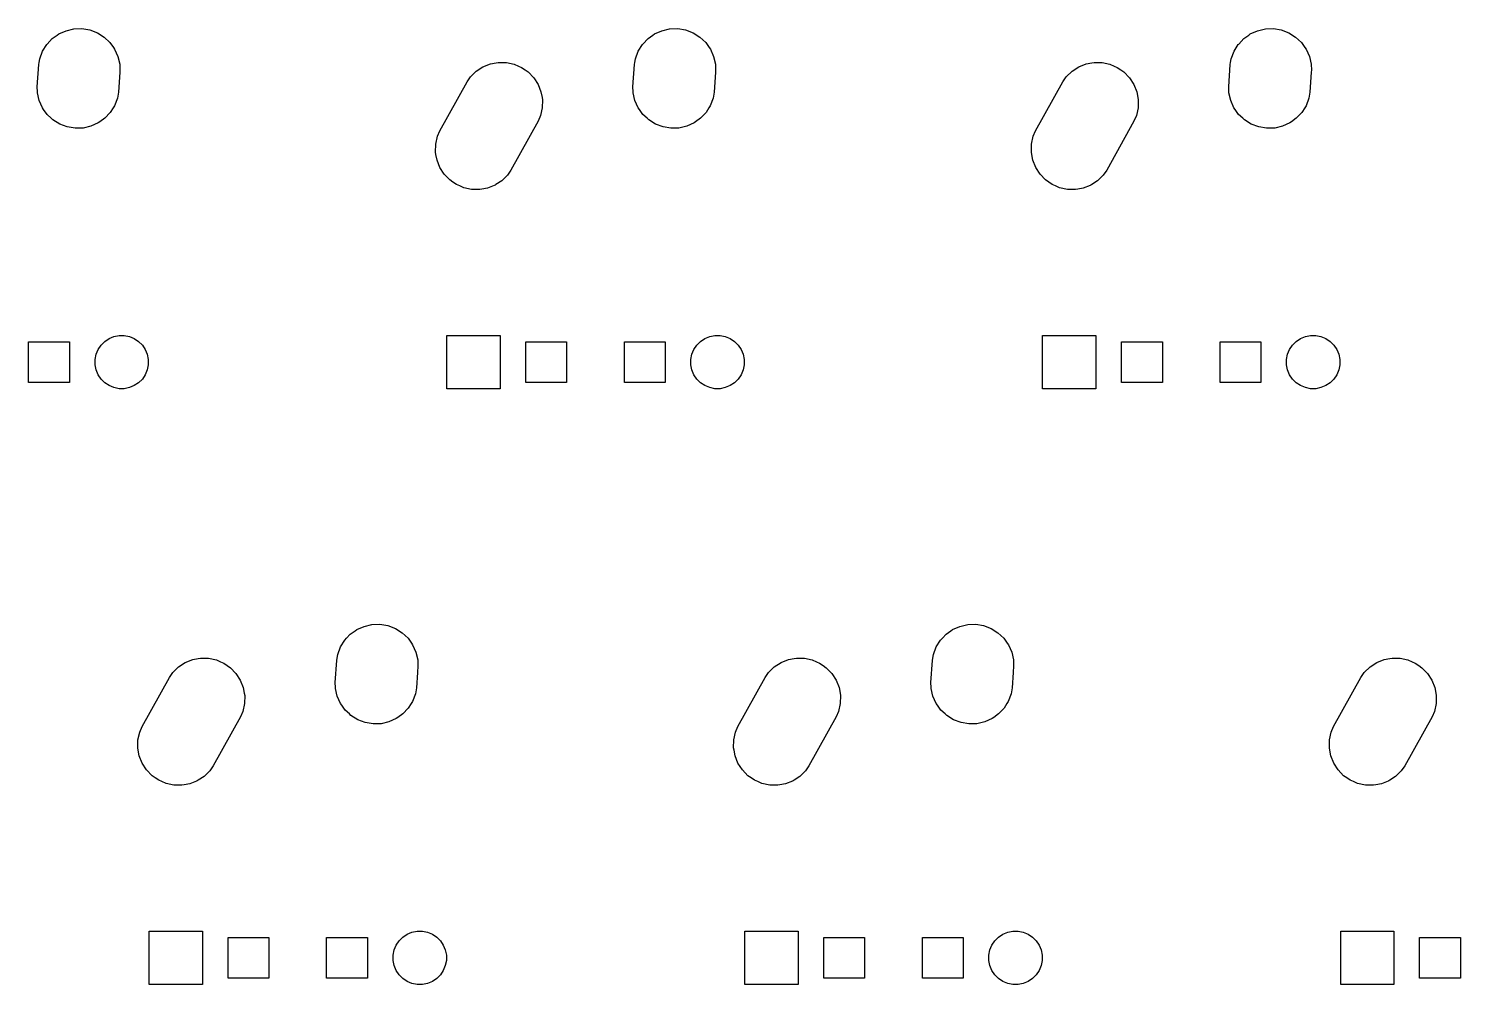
# Model space of a CAD drawing. Extents: x -4 to 377, y -2 to 110.
# Drawn here: x 192.14 to 237.93, y 17.19 to 47.75 of the extents above; entities that cross this region are included whole.
import ezdxf

# ---------------------------------------------------------------- set-up
doc = ezdxf.new("R2010")
doc.units = 0
doc.header["$MEASUREMENT"] = 0
doc.layers.add('BLACK', color=7, linetype='CONTINUOUS')

msp = doc.modelspace()

# ---------------------------------------------------------------- linework, layer by layer
at = {"layer": 'BLACK', "linetype": 'CONTINUOUS'}
for p, q in [((193.109, 47.5832), (193.343, 47.6883)), ((193.343, 47.6883), (193.592, 47.7459)), ((193.343, 47.6883), (193.343, 47.6883)), ((193.592, 47.7459), (193.849, 47.7536)), ((193.849, 47.7536), (193.849, 47.7536)), ((193.849, 47.7536), (194.101, 47.7112)), ((194.101, 47.7112), (194.341, 47.6203)), ((194.341, 47.6203), (194.558, 47.4844)), ((212.159, 47.5832), (212.393, 47.6883)), ((212.393, 47.6883), (212.642, 47.7459)), ((212.393, 47.6883), (212.393, 47.6883)), ((212.642, 47.7459), (212.899, 47.7536)), ((212.899, 47.7536), (212.899, 47.7536)), ((212.899, 47.7536), (213.151, 47.7112)), ((213.151, 47.7112), (213.391, 47.6203)), ((213.391, 47.6203), (213.608, 47.4844)), ((231.209, 47.5832), (231.443, 47.6883)), ((231.443, 47.6883), (231.692, 47.7459)), ((231.443, 47.6883), (231.443, 47.6883)), ((231.692, 47.7459), (231.949, 47.7536)), ((231.949, 47.7536), (231.949, 47.7536)), ((231.949, 47.7536), (232.201, 47.7112)), ((232.201, 47.7112), (232.441, 47.6203)), ((232.441, 47.6203), (232.658, 47.4844)), ((192.589, 47.0306), (192.725, 47.2479)), ((192.725, 47.2479), (192.737, 47.261)), ((192.737, 47.261), (192.9, 47.4345)), ((192.9, 47.4345), (193.057, 47.5458)), ((193.057, 47.5458), (193.109, 47.5832)), ((194.558, 47.4844), (194.745, 47.3087)), ((194.745, 47.3087), (194.856, 47.1525)), ((211.639, 47.0306), (211.775, 47.2479)), ((211.775, 47.2479), (211.787, 47.261)), ((211.787, 47.261), (211.95, 47.4345)), ((211.95, 47.4345), (212.107, 47.5458)), ((212.107, 47.5458), (212.159, 47.5832)), ((213.608, 47.4844), (213.795, 47.3087)), ((213.795, 47.3087), (213.906, 47.1525)), ((230.689, 47.0306), (230.825, 47.2479)), ((230.825, 47.2479), (230.837, 47.261)), ((230.837, 47.261), (231, 47.4345)), ((231, 47.4345), (231.157, 47.5458)), ((231.157, 47.5458), (231.209, 47.5832)), ((232.658, 47.4844), (232.845, 47.3087)), ((232.845, 47.3087), (232.956, 47.1525)), ((192.478, 46.6729), (192.498, 46.791)), ((192.498, 46.791), (192.589, 47.0306)), ((194.856, 47.1525), (194.894, 47.1)), ((194.894, 47.1), (194.999, 46.8663)), ((194.999, 46.8663), (194.999, 46.8663)), ((194.999, 46.8663), (195.056, 46.6166)), ((211.528, 46.6729), (211.548, 46.791)), ((211.548, 46.791), (211.639, 47.0306)), ((213.906, 47.1525), (213.944, 47.1)), ((213.944, 47.1), (214.049, 46.8663)), ((214.049, 46.8663), (214.049, 46.8663)), ((214.049, 46.8663), (214.106, 46.6166)), ((230.578, 46.6729), (230.598, 46.791)), ((230.598, 46.791), (230.689, 47.0306)), ((232.956, 47.1525), (232.994, 47.1)), ((232.994, 47.1), (233.099, 46.8663)), ((233.099, 46.8663), (233.099, 46.8663)), ((233.099, 46.8663), (233.156, 46.6166)), ((192.418, 45.8954), (192.466, 46.6016)), ((192.466, 46.6016), (192.478, 46.6729)), ((195.058, 46.3618), (195.014, 45.7184)), ((195.056, 46.6166), (195.062, 46.4246)), ((195.062, 46.4246), (195.058, 46.3618)), ((206.273, 46.2155), (206.458, 46.3938)), ((206.458, 46.3938), (206.673, 46.5327)), ((206.673, 46.5327), (206.911, 46.6269)), ((206.911, 46.6269), (207.09, 46.6595)), ((207.09, 46.6595), (207.163, 46.6729)), ((207.163, 46.6729), (207.42, 46.6687)), ((207.42, 46.6687), (207.67, 46.6147)), ((207.67, 46.6147), (207.803, 46.5569)), ((207.803, 46.5569), (207.905, 46.5128)), ((207.905, 46.5128), (208.017, 46.4357)), ((208.017, 46.4357), (208.116, 46.367)), ((208.116, 46.367), (208.116, 46.367)), ((208.116, 46.367), (208.294, 46.1829)), ((211.468, 45.8954), (211.516, 46.6016)), ((211.516, 46.6016), (211.528, 46.6729)), ((214.108, 46.3618), (214.064, 45.7184)), ((214.106, 46.6166), (214.112, 46.4246)), ((214.112, 46.4246), (214.108, 46.3618)), ((225.323, 46.2155), (225.508, 46.3938)), ((225.508, 46.3938), (225.723, 46.5327)), ((225.723, 46.5327), (225.961, 46.6269)), ((225.961, 46.6269), (226.14, 46.6595)), ((226.14, 46.6595), (226.213, 46.6729)), ((226.213, 46.6729), (226.47, 46.6687)), ((226.47, 46.6687), (226.72, 46.6147)), ((226.72, 46.6147), (226.853, 46.5569)), ((226.853, 46.5569), (226.955, 46.5128)), ((226.955, 46.5128), (227.067, 46.4357)), ((227.067, 46.4357), (227.166, 46.367)), ((227.166, 46.367), (227.166, 46.367)), ((227.166, 46.367), (227.344, 46.1829)), ((230.518, 45.8954), (230.566, 46.6016)), ((230.566, 46.6016), (230.578, 46.6729)), ((233.158, 46.3618), (233.114, 45.7184)), ((233.156, 46.6166), (233.162, 46.4246)), ((233.162, 46.4246), (233.158, 46.3618)), ((192.423, 45.7292), (192.418, 45.8954)), ((205.291, 44.4859), (206.164, 46.0575)), ((206.164, 46.0575), (206.273, 46.2155)), ((206.273, 46.2155), (206.273, 46.2155)), ((208.294, 46.1829), (208.433, 45.9675)), ((208.433, 45.9675), (208.527, 45.7292)), ((211.473, 45.7292), (211.468, 45.8954)), ((224.341, 44.4859), (225.214, 46.0575)), ((225.214, 46.0575), (225.323, 46.2155)), ((225.323, 46.2155), (225.323, 46.2155)), ((227.344, 46.1829), (227.483, 45.9675)), ((227.483, 45.9675), (227.577, 45.7292)), ((230.523, 45.7292), (230.518, 45.8954)), ((192.424, 45.7034), (192.423, 45.7292)), ((192.481, 45.4537), (192.424, 45.7034)), ((192.586, 45.22), (192.481, 45.4537)), ((194.982, 45.529), (194.891, 45.2894)), ((195.014, 45.7184), (194.982, 45.529)), ((208.527, 45.7292), (208.56, 45.5502)), ((208.56, 45.5502), (208.573, 45.4771)), ((208.573, 45.4771), (208.569, 45.2208)), ((211.474, 45.7034), (211.473, 45.7292)), ((211.531, 45.4537), (211.474, 45.7034)), ((211.636, 45.22), (211.531, 45.4537)), ((214.032, 45.529), (213.941, 45.2894)), ((214.064, 45.7184), (214.032, 45.529)), ((227.577, 45.7292), (227.61, 45.5502)), ((227.61, 45.5502), (227.623, 45.4771)), ((227.623, 45.4771), (227.619, 45.2208)), ((230.524, 45.7034), (230.523, 45.7292)), ((230.581, 45.4537), (230.524, 45.7034)), ((230.686, 45.22), (230.581, 45.4537)), ((233.082, 45.529), (232.991, 45.2894)), ((233.114, 45.7184), (233.082, 45.529)), ((192.624, 45.1675), (192.586, 45.22)), ((192.735, 45.0113), (192.624, 45.1675)), ((192.869, 44.8855), (192.735, 45.0113)), ((192.922, 44.8356), (192.869, 44.8855)), ((194.58, 44.8855), (194.423, 44.7742)), ((194.755, 45.0721), (194.58, 44.8855)), ((194.848, 45.22), (194.755, 45.0721)), ((194.891, 45.2894), (194.848, 45.22)), ((208.515, 44.9703), (208.439, 44.7941)), ((208.569, 45.2208), (208.515, 44.9703)), ((211.674, 45.1675), (211.636, 45.22)), ((211.785, 45.0113), (211.674, 45.1675)), ((211.919, 44.8855), (211.785, 45.0113)), ((211.972, 44.8356), (211.919, 44.8855)), ((213.63, 44.8855), (213.473, 44.7742)), ((213.805, 45.0721), (213.63, 44.8855)), ((213.898, 45.22), (213.805, 45.0721)), ((213.941, 45.2894), (213.898, 45.22)), ((227.565, 44.9703), (227.489, 44.7941)), ((227.619, 45.2208), (227.565, 44.9703)), ((230.724, 45.1675), (230.686, 45.22)), ((230.835, 45.0113), (230.724, 45.1675)), ((230.969, 44.8855), (230.835, 45.0113)), ((231.022, 44.8356), (230.969, 44.8855)), ((232.68, 44.8855), (232.523, 44.7742)), ((232.855, 45.0721), (232.68, 44.8855)), ((232.948, 45.22), (232.855, 45.0721)), ((232.991, 45.2894), (232.948, 45.22)), ((193.139, 44.6997), (192.922, 44.8356)), ((193.379, 44.6088), (193.139, 44.6997)), ((193.631, 44.5664), (193.379, 44.6088)), ((193.888, 44.5741), (193.631, 44.5664)), ((193.631, 44.5664), (193.631, 44.5664)), ((194.137, 44.6317), (193.888, 44.5741)), ((194.371, 44.7368), (194.137, 44.6317)), ((194.137, 44.6317), (194.137, 44.6317)), ((194.423, 44.7742), (194.371, 44.7368)), ((205.215, 44.3097), (205.291, 44.4859)), ((208.439, 44.7941), (207.566, 43.2225)), ((212.189, 44.6997), (211.972, 44.8356)), ((212.429, 44.6088), (212.189, 44.6997)), ((212.681, 44.5664), (212.429, 44.6088)), ((212.938, 44.5741), (212.681, 44.5664)), ((212.681, 44.5664), (212.681, 44.5664)), ((213.187, 44.6317), (212.938, 44.5741)), ((213.421, 44.7368), (213.187, 44.6317)), ((213.187, 44.6317), (213.187, 44.6317)), ((213.473, 44.7742), (213.421, 44.7368)), ((224.265, 44.3097), (224.341, 44.4859)), ((227.489, 44.7941), (226.616, 43.2225)), ((231.239, 44.6997), (231.022, 44.8356)), ((231.479, 44.6088), (231.239, 44.6997)), ((231.731, 44.5664), (231.479, 44.6088)), ((231.988, 44.5741), (231.731, 44.5664)), ((231.731, 44.5664), (231.731, 44.5664)), ((232.237, 44.6317), (231.988, 44.5741)), ((232.471, 44.7368), (232.237, 44.6317)), ((232.237, 44.6317), (232.237, 44.6317)), ((232.523, 44.7742), (232.471, 44.7368)), ((205.157, 43.8029), (205.161, 44.0592)), ((205.161, 44.0592), (205.215, 44.3097)), ((224.207, 43.8029), (224.211, 44.0592)), ((224.211, 44.0592), (224.265, 44.3097)), ((205.17, 43.7298), (205.157, 43.8029)), ((205.203, 43.5508), (205.17, 43.7298)), ((205.297, 43.3125), (205.203, 43.5508)), ((224.22, 43.7298), (224.207, 43.8029)), ((224.253, 43.5508), (224.22, 43.7298)), ((224.347, 43.3125), (224.253, 43.5508)), ((205.436, 43.0971), (205.297, 43.3125)), ((205.614, 42.913), (205.436, 43.0971)), ((207.457, 43.0645), (207.272, 42.8862)), ((207.566, 43.2225), (207.457, 43.0645)), ((207.457, 43.0645), (207.457, 43.0645)), ((224.486, 43.0971), (224.347, 43.3125)), ((224.664, 42.913), (224.486, 43.0971)), ((226.507, 43.0645), (226.322, 42.8862)), ((226.616, 43.2225), (226.507, 43.0645)), ((226.507, 43.0645), (226.507, 43.0645)), ((205.713, 42.8443), (205.614, 42.913)), ((205.614, 42.913), (205.614, 42.913)), ((205.825, 42.7672), (205.713, 42.8443)), ((205.927, 42.7231), (205.825, 42.7672)), ((206.06, 42.6653), (205.927, 42.7231)), ((206.31, 42.6113), (206.06, 42.6653)), ((206.567, 42.6071), (206.31, 42.6113)), ((206.64, 42.6205), (206.567, 42.6071)), ((206.819, 42.6531), (206.64, 42.6205)), ((207.035, 42.7384), (206.819, 42.6531)), ((207.057, 42.7473), (207.035, 42.7384)), ((207.088, 42.7672), (207.057, 42.7473)), ((207.272, 42.8862), (207.088, 42.7672)), ((224.763, 42.8443), (224.664, 42.913)), ((224.664, 42.913), (224.664, 42.913)), ((224.875, 42.7672), (224.763, 42.8443)), ((224.977, 42.7231), (224.875, 42.7672)), ((225.11, 42.6653), (224.977, 42.7231)), ((225.36, 42.6113), (225.11, 42.6653)), ((225.617, 42.6071), (225.36, 42.6113)), ((225.69, 42.6205), (225.617, 42.6071)), ((225.869, 42.6531), (225.69, 42.6205)), ((226.085, 42.7384), (225.869, 42.6531)), ((226.107, 42.7473), (226.085, 42.7384)), ((226.138, 42.7672), (226.107, 42.7473)), ((226.322, 42.8862), (226.138, 42.7672)), ((192.144, 36.439), (192.144, 37.741)), ((192.144, 37.741), (193.446, 37.741)), ((193.446, 37.741), (193.446, 36.439)), ((194.366, 37.4931), (194.459, 37.6325)), ((194.459, 37.6325), (194.578, 37.751)), ((194.578, 37.751), (194.717, 37.8441)), ((194.717, 37.8441), (194.872, 37.9083)), ((194.872, 37.9083), (195.036, 37.941)), ((195.036, 37.941), (195.204, 37.941)), ((195.204, 37.941), (195.368, 37.9083)), ((195.368, 37.9083), (195.523, 37.8441)), ((195.523, 37.8441), (195.662, 37.751)), ((195.662, 37.751), (195.781, 37.6325)), ((195.781, 37.6325), (195.874, 37.4931)), ((205.519, 36.239), (205.519, 37.941)), ((205.519, 37.941), (207.221, 37.941)), ((207.221, 37.941), (207.221, 36.239)), ((208.044, 36.439), (208.044, 37.741)), ((208.044, 37.741), (209.346, 37.741)), ((209.346, 37.741), (209.346, 36.439)), ((211.194, 36.439), (211.194, 37.741)), ((211.194, 37.741), (212.496, 37.741)), ((212.496, 37.741), (212.496, 36.439)), ((213.416, 37.4931), (213.509, 37.6325)), ((213.509, 37.6325), (213.628, 37.751)), ((213.628, 37.751), (213.767, 37.8441)), ((213.767, 37.8441), (213.922, 37.9083)), ((213.922, 37.9083), (214.086, 37.941)), ((214.086, 37.941), (214.254, 37.941)), ((214.254, 37.941), (214.418, 37.9083)), ((214.418, 37.9083), (214.573, 37.8441)), ((214.573, 37.8441), (214.712, 37.751)), ((214.712, 37.751), (214.831, 37.6325)), ((214.831, 37.6325), (214.924, 37.4931)), ((224.569, 36.239), (224.569, 37.941)), ((224.569, 37.941), (226.271, 37.941)), ((226.271, 37.941), (226.271, 36.239)), ((227.094, 36.439), (227.094, 37.741)), ((227.094, 37.741), (228.396, 37.741)), ((228.396, 37.741), (228.396, 36.439)), ((230.244, 36.439), (230.244, 37.741)), ((230.244, 37.741), (231.546, 37.741)), ((231.546, 37.741), (231.546, 36.439)), ((232.466, 37.4931), (232.559, 37.6325)), ((232.559, 37.6325), (232.678, 37.751)), ((232.678, 37.751), (232.817, 37.8441)), ((232.817, 37.8441), (232.972, 37.9083)), ((232.972, 37.9083), (233.136, 37.941)), ((233.136, 37.941), (233.304, 37.941)), ((233.304, 37.941), (233.468, 37.9083)), ((233.468, 37.9083), (233.623, 37.8441)), ((233.623, 37.8441), (233.762, 37.751)), ((233.762, 37.751), (233.881, 37.6325)), ((233.881, 37.6325), (233.974, 37.4931)), ((194.269, 37.1738), (194.302, 37.3382)), ((194.269, 37.0062), (194.269, 37.1738)), ((194.302, 37.3382), (194.366, 37.4931)), ((195.874, 37.4931), (195.938, 37.3382)), ((195.938, 37.3382), (195.971, 37.1738)), ((195.971, 37.1738), (195.971, 37.0062)), ((213.319, 37.1738), (213.352, 37.3382)), ((213.319, 37.0062), (213.319, 37.1738)), ((213.352, 37.3382), (213.416, 37.4931)), ((214.924, 37.4931), (214.988, 37.3382)), ((214.988, 37.3382), (215.021, 37.1738)), ((215.021, 37.1738), (215.021, 37.0062)), ((232.369, 37.1738), (232.402, 37.3382)), ((232.369, 37.0062), (232.369, 37.1738)), ((232.402, 37.3382), (232.466, 37.4931)), ((233.974, 37.4931), (234.038, 37.3382)), ((234.038, 37.3382), (234.071, 37.1738)), ((234.071, 37.1738), (234.071, 37.0062)), ((194.302, 36.8418), (194.269, 37.0062)), ((194.366, 36.6869), (194.302, 36.8418)), ((194.459, 36.5475), (194.366, 36.6869)), ((195.874, 36.6869), (195.781, 36.5475)), ((195.938, 36.8418), (195.874, 36.6869)), ((195.971, 37.0062), (195.938, 36.8418)), ((213.352, 36.8418), (213.319, 37.0062)), ((213.416, 36.6869), (213.352, 36.8418)), ((213.509, 36.5475), (213.416, 36.6869)), ((214.924, 36.6869), (214.831, 36.5475)), ((214.988, 36.8418), (214.924, 36.6869)), ((215.021, 37.0062), (214.988, 36.8418)), ((232.402, 36.8418), (232.369, 37.0062)), ((232.466, 36.6869), (232.402, 36.8418)), ((232.559, 36.5475), (232.466, 36.6869)), ((233.974, 36.6869), (233.881, 36.5475)), ((234.038, 36.8418), (233.974, 36.6869)), ((234.071, 37.0062), (234.038, 36.8418)), ((193.446, 36.439), (192.144, 36.439)), ((194.578, 36.429), (194.459, 36.5475)), ((194.717, 36.3359), (194.578, 36.429)), ((194.872, 36.2717), (194.717, 36.3359)), ((195.036, 36.239), (194.872, 36.2717)), ((195.204, 36.239), (195.036, 36.239)), ((195.368, 36.2717), (195.204, 36.239)), ((195.523, 36.3359), (195.368, 36.2717)), ((195.662, 36.429), (195.523, 36.3359)), ((195.781, 36.5475), (195.662, 36.429)), ((207.221, 36.239), (205.519, 36.239)), ((209.346, 36.439), (208.044, 36.439)), ((212.496, 36.439), (211.194, 36.439)), ((213.628, 36.429), (213.509, 36.5475)), ((213.767, 36.3359), (213.628, 36.429)), ((213.922, 36.2717), (213.767, 36.3359)), ((214.086, 36.239), (213.922, 36.2717)), ((214.254, 36.239), (214.086, 36.239)), ((214.418, 36.2717), (214.254, 36.239)), ((214.573, 36.3359), (214.418, 36.2717)), ((214.712, 36.429), (214.573, 36.3359)), ((214.831, 36.5475), (214.712, 36.429)), ((226.271, 36.239), (224.569, 36.239)), ((228.396, 36.439), (227.094, 36.439)), ((231.546, 36.439), (230.244, 36.439)), ((232.678, 36.429), (232.559, 36.5475)), ((232.817, 36.3359), (232.678, 36.429)), ((232.972, 36.2717), (232.817, 36.3359)), ((233.136, 36.239), (232.972, 36.2717)), ((233.304, 36.239), (233.136, 36.239)), ((233.468, 36.2717), (233.304, 36.239)), ((233.623, 36.3359), (233.468, 36.2717)), ((233.762, 36.429), (233.623, 36.3359)), ((233.881, 36.5475), (233.762, 36.429)), ((202.43, 28.3845), (202.587, 28.4958)), ((202.587, 28.4958), (202.639, 28.5332)), ((202.639, 28.5332), (202.873, 28.6383)), ((202.873, 28.6383), (203.122, 28.6959)), ((202.873, 28.6383), (202.873, 28.6383)), ((203.122, 28.6959), (203.379, 28.7036)), ((203.379, 28.7036), (203.379, 28.7036)), ((203.379, 28.7036), (203.631, 28.6612)), ((203.631, 28.6612), (203.871, 28.5703)), ((203.871, 28.5703), (204.088, 28.4344)), ((204.088, 28.4344), (204.275, 28.2587)), ((221.48, 28.3845), (221.637, 28.4958)), ((221.637, 28.4958), (221.689, 28.5332)), ((221.689, 28.5332), (221.923, 28.6383)), ((221.923, 28.6383), (222.172, 28.6959)), ((221.923, 28.6383), (221.923, 28.6383)), ((222.172, 28.6959), (222.429, 28.7036)), ((222.429, 28.7036), (222.429, 28.7036)), ((222.429, 28.7036), (222.681, 28.6612)), ((222.681, 28.6612), (222.921, 28.5703)), ((222.921, 28.5703), (223.138, 28.4344)), ((223.138, 28.4344), (223.325, 28.2587)), ((202.028, 27.741), (202.119, 27.9806)), ((202.119, 27.9806), (202.255, 28.1979)), ((202.255, 28.1979), (202.312, 28.2587)), ((202.312, 28.2587), (202.43, 28.3845)), ((204.275, 28.2587), (204.386, 28.1024)), ((204.386, 28.1024), (204.424, 28.05)), ((204.424, 28.05), (204.529, 27.8163)), ((221.078, 27.741), (221.169, 27.9806)), ((221.169, 27.9806), (221.305, 28.1979)), ((221.305, 28.1979), (221.362, 28.2587)), ((221.362, 28.2587), (221.48, 28.3845)), ((223.325, 28.2587), (223.436, 28.1024)), ((223.436, 28.1024), (223.474, 28.05)), ((223.474, 28.05), (223.579, 27.8163)), ((196.938, 27.3438), (197.153, 27.4827)), ((197.153, 27.4827), (197.391, 27.5769)), ((197.391, 27.5769), (197.57, 27.6095)), ((197.57, 27.6095), (197.643, 27.6229)), ((197.643, 27.6229), (197.9, 27.6187)), ((197.9, 27.6187), (198.15, 27.5647)), ((198.15, 27.5647), (198.283, 27.5069)), ((198.283, 27.5069), (198.385, 27.4628)), ((201.948, 26.8454), (201.996, 27.5516)), ((201.996, 27.5516), (202.008, 27.6229)), ((202.008, 27.6229), (202.028, 27.741)), ((204.529, 27.8163), (204.529, 27.8163)), ((204.529, 27.8163), (204.586, 27.5666)), ((204.586, 27.5666), (204.592, 27.3746)), ((215.988, 27.3438), (216.203, 27.4827)), ((216.203, 27.4827), (216.441, 27.5769)), ((216.441, 27.5769), (216.62, 27.6095)), ((216.62, 27.6095), (216.693, 27.6229)), ((216.693, 27.6229), (216.95, 27.6187)), ((216.95, 27.6187), (217.2, 27.5647)), ((217.2, 27.5647), (217.333, 27.5069)), ((217.333, 27.5069), (217.435, 27.4628)), ((220.998, 26.8454), (221.046, 27.5516)), ((221.046, 27.5516), (221.058, 27.6229)), ((221.058, 27.6229), (221.078, 27.741)), ((223.579, 27.8163), (223.579, 27.8163)), ((223.579, 27.8163), (223.636, 27.5666)), ((223.636, 27.5666), (223.642, 27.3746)), ((235.038, 27.3438), (235.253, 27.4827)), ((235.253, 27.4827), (235.491, 27.5769)), ((235.491, 27.5769), (235.67, 27.6095)), ((235.67, 27.6095), (235.743, 27.6229)), ((235.743, 27.6229), (236, 27.6187)), ((236, 27.6187), (236.25, 27.5647)), ((236.25, 27.5647), (236.383, 27.5069)), ((236.383, 27.5069), (236.485, 27.4628)), ((196.644, 27.0075), (196.753, 27.1655)), ((196.753, 27.1655), (196.938, 27.3438)), ((196.753, 27.1655), (196.753, 27.1655)), ((198.385, 27.4628), (198.497, 27.3857)), ((198.497, 27.3857), (198.596, 27.317)), ((198.596, 27.317), (198.596, 27.317)), ((198.596, 27.317), (198.774, 27.1329)), ((198.774, 27.1329), (198.913, 26.9175)), ((204.578, 27.1655), (204.544, 26.6684)), ((204.592, 27.3746), (204.578, 27.1655)), ((215.694, 27.0075), (215.803, 27.1655)), ((215.803, 27.1655), (215.988, 27.3438)), ((215.803, 27.1655), (215.803, 27.1655)), ((217.435, 27.4628), (217.547, 27.3857)), ((217.547, 27.3857), (217.646, 27.317)), ((217.646, 27.317), (217.646, 27.317)), ((217.646, 27.317), (217.824, 27.1329)), ((217.824, 27.1329), (217.963, 26.9175)), ((223.628, 27.1655), (223.594, 26.6684)), ((223.642, 27.3746), (223.628, 27.1655)), ((234.744, 27.0075), (234.853, 27.1655)), ((234.853, 27.1655), (235.038, 27.3438)), ((234.853, 27.1655), (234.853, 27.1655)), ((236.485, 27.4628), (236.597, 27.3857)), ((236.597, 27.3857), (236.696, 27.317)), ((236.696, 27.317), (236.696, 27.317)), ((236.696, 27.317), (236.874, 27.1329)), ((236.874, 27.1329), (237.013, 26.9175)), ((195.771, 25.4359), (196.644, 27.0075)), ((198.913, 26.9175), (199.007, 26.6792)), ((199.007, 26.6792), (199.04, 26.5002)), ((201.953, 26.6792), (201.948, 26.8454)), ((201.954, 26.6534), (201.953, 26.6792)), ((202.011, 26.4037), (201.954, 26.6534)), ((204.544, 26.6684), (204.512, 26.479)), ((214.821, 25.4359), (215.694, 27.0075)), ((217.963, 26.9175), (218.057, 26.6792)), ((218.057, 26.6792), (218.09, 26.5002)), ((221.003, 26.6792), (220.998, 26.8454)), ((221.004, 26.6534), (221.003, 26.6792)), ((221.061, 26.4037), (221.004, 26.6534)), ((223.594, 26.6684), (223.562, 26.479)), ((233.871, 25.4359), (234.744, 27.0075)), ((237.013, 26.9175), (237.107, 26.6792)), ((237.107, 26.6792), (237.14, 26.5002)), ((199.049, 26.1708), (198.995, 25.9203)), ((199.04, 26.5002), (199.053, 26.4271)), ((199.053, 26.4271), (199.049, 26.1708)), ((202.116, 26.17), (202.011, 26.4037)), ((202.154, 26.1175), (202.116, 26.17)), ((202.265, 25.9613), (202.154, 26.1175)), ((204.378, 26.17), (204.285, 26.0221)), ((204.421, 26.2394), (204.378, 26.17)), ((204.512, 26.479), (204.421, 26.2394)), ((218.099, 26.1708), (218.045, 25.9203)), ((218.09, 26.5002), (218.103, 26.4271)), ((218.103, 26.4271), (218.099, 26.1708)), ((221.166, 26.17), (221.061, 26.4037)), ((221.204, 26.1175), (221.166, 26.17)), ((221.315, 25.9613), (221.204, 26.1175)), ((223.428, 26.17), (223.335, 26.0221)), ((223.471, 26.2394), (223.428, 26.17)), ((223.562, 26.479), (223.471, 26.2394)), ((237.149, 26.1708), (237.095, 25.9203)), ((237.14, 26.5002), (237.153, 26.4271)), ((237.153, 26.4271), (237.149, 26.1708)), ((198.919, 25.7441), (198.046, 24.1725)), ((198.995, 25.9203), (198.919, 25.7441)), ((202.399, 25.8355), (202.265, 25.9613)), ((202.452, 25.7856), (202.399, 25.8355)), ((202.669, 25.6497), (202.452, 25.7856)), ((202.909, 25.5588), (202.669, 25.6497)), ((203.901, 25.6868), (203.667, 25.5817)), ((203.953, 25.7242), (203.901, 25.6868)), ((204.11, 25.8355), (203.953, 25.7242)), ((204.285, 26.0221), (204.11, 25.8355)), ((217.969, 25.7441), (217.096, 24.1725)), ((218.045, 25.9203), (217.969, 25.7441)), ((221.449, 25.8355), (221.315, 25.9613)), ((221.502, 25.7856), (221.449, 25.8355)), ((221.719, 25.6497), (221.502, 25.7856)), ((221.959, 25.5588), (221.719, 25.6497)), ((222.951, 25.6868), (222.717, 25.5817)), ((223.003, 25.7242), (222.951, 25.6868)), ((223.16, 25.8355), (223.003, 25.7242)), ((223.335, 26.0221), (223.16, 25.8355)), ((237.019, 25.7441), (236.146, 24.1725)), ((237.095, 25.9203), (237.019, 25.7441)), ((195.641, 25.0092), (195.695, 25.2597)), ((195.695, 25.2597), (195.771, 25.4359)), ((203.161, 25.5164), (202.909, 25.5588)), ((203.418, 25.5241), (203.161, 25.5164)), ((203.161, 25.5164), (203.161, 25.5164)), ((203.667, 25.5817), (203.418, 25.5241)), ((203.667, 25.5817), (203.667, 25.5817)), ((214.691, 25.0092), (214.745, 25.2597)), ((214.745, 25.2597), (214.821, 25.4359)), ((222.211, 25.5164), (221.959, 25.5588)), ((222.468, 25.5241), (222.211, 25.5164)), ((222.211, 25.5164), (222.211, 25.5164)), ((222.717, 25.5817), (222.468, 25.5241)), ((222.717, 25.5817), (222.717, 25.5817)), ((233.741, 25.0092), (233.795, 25.2597)), ((233.795, 25.2597), (233.871, 25.4359)), ((195.637, 24.7529), (195.641, 25.0092)), ((195.65, 24.6798), (195.637, 24.7529)), ((214.687, 24.7529), (214.691, 25.0092)), ((214.7, 24.6798), (214.687, 24.7529)), ((233.737, 24.7529), (233.741, 25.0092)), ((233.75, 24.6798), (233.737, 24.7529)), ((195.683, 24.5008), (195.65, 24.6798)), ((195.777, 24.2625), (195.683, 24.5008)), ((214.733, 24.5008), (214.7, 24.6798)), ((214.827, 24.2625), (214.733, 24.5008)), ((233.783, 24.5008), (233.75, 24.6798)), ((233.877, 24.2625), (233.783, 24.5008)), ((195.916, 24.0471), (195.777, 24.2625)), ((196.094, 23.863), (195.916, 24.0471)), ((196.193, 23.7943), (196.094, 23.863)), ((196.094, 23.863), (196.094, 23.863)), ((197.752, 23.8362), (197.568, 23.7172)), ((197.937, 24.0145), (197.752, 23.8362)), ((198.046, 24.1725), (197.937, 24.0145)), ((197.937, 24.0145), (197.937, 24.0145)), ((214.966, 24.0471), (214.827, 24.2625)), ((215.144, 23.863), (214.966, 24.0471)), ((215.243, 23.7943), (215.144, 23.863)), ((215.144, 23.863), (215.144, 23.863)), ((216.802, 23.8362), (216.618, 23.7172)), ((216.987, 24.0145), (216.802, 23.8362)), ((217.096, 24.1725), (216.987, 24.0145)), ((216.987, 24.0145), (216.987, 24.0145)), ((234.016, 24.0471), (233.877, 24.2625)), ((234.194, 23.863), (234.016, 24.0471)), ((234.293, 23.7943), (234.194, 23.863)), ((234.194, 23.863), (234.194, 23.863)), ((235.852, 23.8362), (235.668, 23.7172)), ((236.037, 24.0145), (235.852, 23.8362)), ((236.146, 24.1725), (236.037, 24.0145)), ((236.037, 24.0145), (236.037, 24.0145)), ((196.305, 23.7172), (196.193, 23.7943)), ((196.407, 23.6731), (196.305, 23.7172)), ((196.54, 23.6153), (196.407, 23.6731)), ((196.79, 23.5613), (196.54, 23.6153)), ((197.047, 23.5571), (196.79, 23.5613)), ((197.12, 23.5705), (197.047, 23.5571)), ((197.299, 23.6031), (197.12, 23.5705)), ((197.515, 23.6884), (197.299, 23.6031)), ((197.537, 23.6973), (197.515, 23.6884)), ((197.568, 23.7172), (197.537, 23.6973)), ((215.355, 23.7172), (215.243, 23.7943)), ((215.457, 23.6731), (215.355, 23.7172)), ((215.59, 23.6153), (215.457, 23.6731)), ((215.84, 23.5613), (215.59, 23.6153)), ((216.097, 23.5571), (215.84, 23.5613)), ((216.17, 23.5705), (216.097, 23.5571)), ((216.349, 23.6031), (216.17, 23.5705)), ((216.565, 23.6884), (216.349, 23.6031)), ((216.587, 23.6973), (216.565, 23.6884)), ((216.618, 23.7172), (216.587, 23.6973)), ((234.405, 23.7172), (234.293, 23.7943)), ((234.507, 23.6731), (234.405, 23.7172)), ((234.64, 23.6153), (234.507, 23.6731)), ((234.89, 23.5613), (234.64, 23.6153)), ((235.147, 23.5571), (234.89, 23.5613)), ((235.22, 23.5705), (235.147, 23.5571)), ((235.399, 23.6031), (235.22, 23.5705)), ((235.615, 23.6884), (235.399, 23.6031)), ((235.637, 23.6973), (235.615, 23.6884)), ((235.668, 23.7172), (235.637, 23.6973)), ((195.999, 17.189), (195.999, 18.891)), ((195.999, 18.891), (197.701, 18.891)), ((197.701, 18.891), (197.701, 17.189)), ((204.108, 18.701), (204.247, 18.7941)), ((204.247, 18.7941), (204.402, 18.8583)), ((204.402, 18.8583), (204.566, 18.891)), ((204.566, 18.891), (204.734, 18.891)), ((204.734, 18.891), (204.898, 18.8583)), ((204.898, 18.8583), (205.053, 18.7941)), ((205.053, 18.7941), (205.192, 18.701)), ((215.049, 17.189), (215.049, 18.891)), ((215.049, 18.891), (216.751, 18.891)), ((216.751, 18.891), (216.751, 17.189)), ((223.158, 18.701), (223.297, 18.7941)), ((223.297, 18.7941), (223.452, 18.8583)), ((223.452, 18.8583), (223.616, 18.891)), ((223.616, 18.891), (223.784, 18.891)), ((223.784, 18.891), (223.948, 18.8583)), ((223.948, 18.8583), (224.103, 18.7941)), ((224.103, 18.7941), (224.242, 18.701)), ((234.099, 17.189), (234.099, 18.891)), ((234.099, 18.891), (235.801, 18.891)), ((235.801, 18.891), (235.801, 17.189)), ((198.524, 17.389), (198.524, 18.691)), ((198.524, 18.691), (199.826, 18.691)), ((199.826, 18.691), (199.826, 17.389)), ((201.674, 17.389), (201.674, 18.691)), ((201.674, 18.691), (202.976, 18.691)), ((202.976, 18.691), (202.976, 17.389)), ((203.832, 18.2882), (203.896, 18.4431)), ((203.896, 18.4431), (203.989, 18.5825)), ((203.989, 18.5825), (204.108, 18.701)), ((205.192, 18.701), (205.311, 18.5825)), ((205.311, 18.5825), (205.404, 18.4431)), ((205.404, 18.4431), (205.468, 18.2882)), ((217.574, 17.389), (217.574, 18.691)), ((217.574, 18.691), (218.876, 18.691)), ((218.876, 18.691), (218.876, 17.389)), ((220.724, 17.389), (220.724, 18.691)), ((220.724, 18.691), (222.026, 18.691)), ((222.026, 18.691), (222.026, 17.389)), ((222.882, 18.2882), (222.946, 18.4431)), ((222.946, 18.4431), (223.039, 18.5825)), ((223.039, 18.5825), (223.158, 18.701)), ((224.242, 18.701), (224.361, 18.5825)), ((224.361, 18.5825), (224.454, 18.4431)), ((224.454, 18.4431), (224.518, 18.2882)), ((236.624, 17.389), (236.624, 18.691)), ((236.624, 18.691), (237.926, 18.691)), ((237.926, 18.691), (237.926, 17.389)), ((203.799, 18.1238), (203.832, 18.2882)), ((203.799, 17.9562), (203.799, 18.1238)), ((203.832, 17.7918), (203.799, 17.9562)), ((205.468, 18.2882), (205.501, 18.1238)), ((205.501, 17.9562), (205.468, 17.7918)), ((205.501, 18.1238), (205.501, 17.9562)), ((222.849, 18.1238), (222.882, 18.2882)), ((222.849, 17.9562), (222.849, 18.1238)), ((222.882, 17.7918), (222.849, 17.9562)), ((224.518, 18.2882), (224.551, 18.1238)), ((224.551, 17.9562), (224.518, 17.7918)), ((224.551, 18.1238), (224.551, 17.9562)), ((203.896, 17.6369), (203.832, 17.7918)), ((203.989, 17.4975), (203.896, 17.6369)), ((204.108, 17.379), (203.989, 17.4975)), ((205.311, 17.4975), (205.192, 17.379)), ((205.404, 17.6369), (205.311, 17.4975)), ((205.468, 17.7918), (205.404, 17.6369)), ((222.946, 17.6369), (222.882, 17.7918)), ((223.039, 17.4975), (222.946, 17.6369)), ((223.158, 17.379), (223.039, 17.4975)), ((224.361, 17.4975), (224.242, 17.379)), ((224.454, 17.6369), (224.361, 17.4975)), ((224.518, 17.7918), (224.454, 17.6369)), ((197.701, 17.189), (195.999, 17.189)), ((199.826, 17.389), (198.524, 17.389)), ((202.976, 17.389), (201.674, 17.389)), ((204.247, 17.2859), (204.108, 17.379)), ((204.402, 17.2217), (204.247, 17.2859)), ((204.566, 17.189), (204.402, 17.2217)), ((204.734, 17.189), (204.566, 17.189)), ((204.898, 17.2217), (204.734, 17.189)), ((205.053, 17.2859), (204.898, 17.2217)), ((205.192, 17.379), (205.053, 17.2859)), ((216.751, 17.189), (215.049, 17.189)), ((218.876, 17.389), (217.574, 17.389)), ((222.026, 17.389), (220.724, 17.389)), ((223.297, 17.2859), (223.158, 17.379)), ((223.452, 17.2217), (223.297, 17.2859)), ((223.616, 17.189), (223.452, 17.2217)), ((223.784, 17.189), (223.616, 17.189)), ((223.948, 17.2217), (223.784, 17.189)), ((224.103, 17.2859), (223.948, 17.2217)), ((224.242, 17.379), (224.103, 17.2859)), ((235.801, 17.189), (234.099, 17.189)), ((237.926, 17.389), (236.624, 17.389))]:
    msp.add_line(p, q, dxfattribs=at)

doc.saveas('drawing.dxf')
